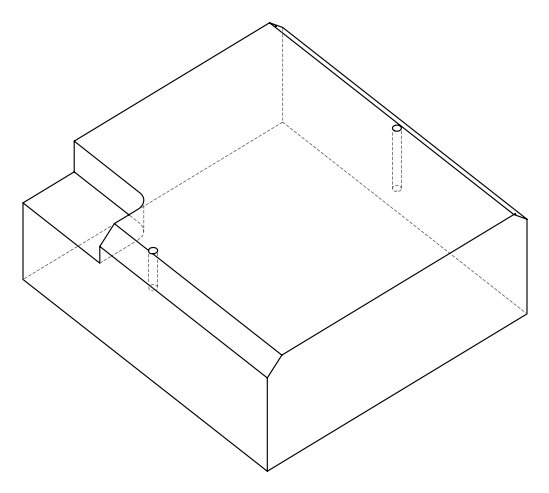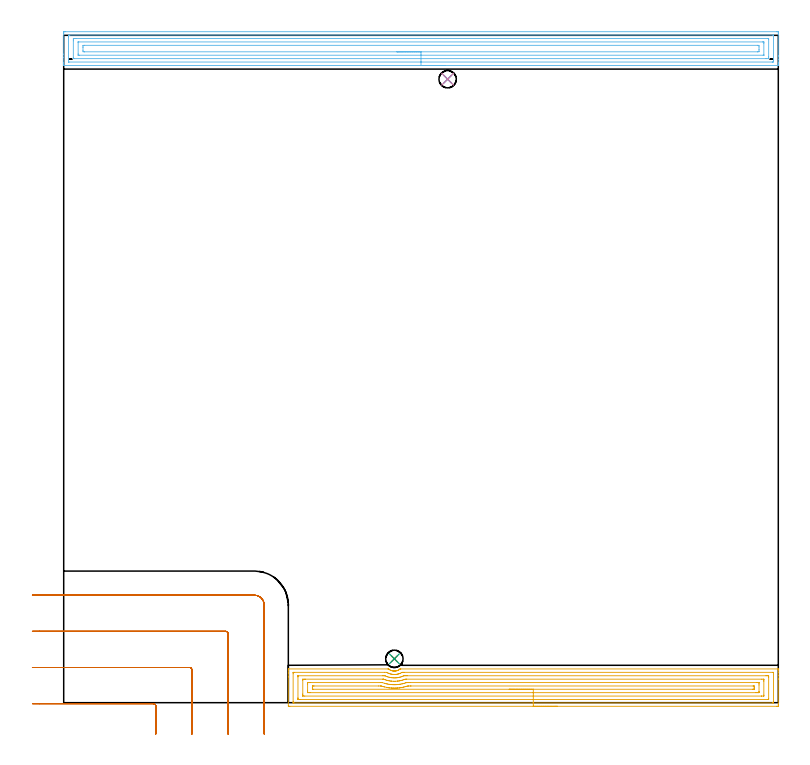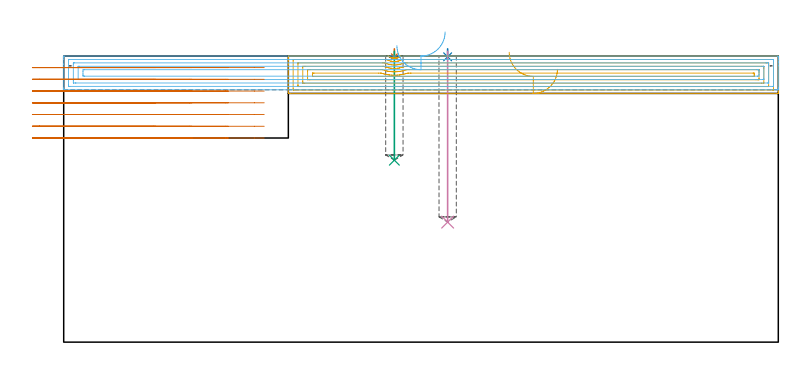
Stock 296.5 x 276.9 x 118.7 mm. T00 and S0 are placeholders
(PLAN: 7 operations, 3 tool changes, 29.5 min)
(1 SPOT_DRILL | STEP1POCKET | NXT0321_9005460120000 | 0.03 min | 0 mm3)
(2 SPOT_DRILL_1 | STEP1POCKET_1 | NXT0321_9005460120000 | 0.03 min | 0 mm3)
(3 DRILL_BLIND_HOLE_INTO_CENTER | STEP1POCKET | UGT0301_467 | 0.18 min | 1691 mm3)
(4 DRILL_BLIND_HOLE_INTO_CENTER_1 | STEP1POCKET_1 | UGT0301_467 | 0.29 min | 2732 mm3)
(5 AREA_MILL | FG_CHAMFER_SURFACE | UGT0205_001 | 10.03 min | 25298 mm3)
(6 AREA_MILL_1 | FG_CHAMFER_SURFACE_1 | UGT0205_001 | 12.17 min | 29060 mm3)
(7 MILL_CORNER_NOTCH_RECTANGULAR | CORNER_NOTCH_RECTANGULAR | UGT0201_094 | Follow Part, ap 5, ae 75% | 6.78 min | 170701 mm3)
(TOOL NXT0321_9005460120000 | NC Spot Drill, 142deg, 12mm, Carbide, Uncoated | D12 PA142 FL30 Z2)
(TOOL UGT0301_467 | Carbide Drill 7.2 mm | D7.2 PA118 FL69 Z2)
(TOOL UGT0205_001 | Chamfer Mill 20 x 3 x 45 deg. | D20 FL50 Z2)
(TOOL UGT0201_094 | End mill 20 mm | D20 FL38 Z4)
(OP 1 SPOT_DRILL)
G17 G21 G94 G90
T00 M6
G54
G17 G0 G90 X137.2 Y18.2 S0 M3
G43 Z128.7 H0
G94 G81 G98 Z118.39 F250. R121.7
G80
M5
M2
(OP 2 SPOT_DRILL_1)
G17 G21 G94 G90
T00 M6
G54
G17 G0 G90 X159.3 Y258.7 S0 M3
G43 Z128.7 H0
G94 G81 G98 Z118.39 F250. R121.7
G80
M5
M2
(OP 3 DRILL_BLIND_HOLE_INTO_CENTER)
G17 G21 G94 G90
T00 M6
G54
G17 G0 G90 X137.2 Y18.2 S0 M3
G43 Z128.7 H0
G94 G81 G98 Z75.5 F250. R120.7
G80
M5
M2
(OP 4 DRILL_BLIND_HOLE_INTO_CENTER_1)
G17 G21 G94 G90
T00 M6
G54
G17 G0 G90 X159.3 Y258.7 S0 M3
G43 Z128.7 H0
G94 G81 G98 Z49.8 F250. R120.7
G80
M5
M2
(OP 5 AREA_MILL)
G17 G21 G94 G90
T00 M6
G54
G17 G0 G90 X204.85 Y-1.5 S1061 M3
G43 Z128.7 H0
Z113.2
G94 G1 X204.812 Z112.328 F250.
X204.698 Z111.464
X204.509 Z110.612
X204.247 Z109.78
X203.913 Z108.974
X203.51 Z108.2
X203.042 Z107.464
X202.51 Z106.772
X201.921 Z106.129
X201.278 Z105.54
X200.586 Z105.009
X199.85 Z104.54
X199.076 Z104.137
X198.27 Z103.803
X197.438 Z103.541
X196.587 Z103.352
X195.722 Z103.238
X194.85 Z103.2
X93.827
X93.54 Y-1.497 Z103.202
X93.21 Y-1.492 Z103.206
X93.2 Y-1.158 Z103.54
Y10.713 Z115.408
Y12.139 Z116.835
Y12.499 Z117.194
Y13.219 Z117.918
Y13.509 Z118.209
X93.207 Y13.937 Z118.629
X93.21 Y13.997 Z118.688
X93.38 Y14. Z118.7
X134.504
X134.815 Y13.994 Z118.691
X134.832 Y13.99 Z118.687
X134.952 Y13.894 Z118.591
X135.004 Y13.852 Z118.549
X135.106 Y13.78 Z118.479
X135.217 Y13.704 Z118.402
X135.435 Y13.57 Z118.269
X135.663 Y13.452 Z118.152
X135.898 Y13.354 Z118.053
X136.293 Y13.231 Z117.929
X136.339 Y13.216 Z117.914
X136.602 Y13.168 Z117.866
X136.74 Y13.145 Z117.838
X136.791 Y13.135 Z117.829
X136.86 Y13.128 Z117.823
X136.963 Y13.121 Z117.811
X137.07 Y13.11 Z117.804
X137.139 Y13.109
X137.221 Y13.11 Z117.8
X137.256 Y13.109 Z117.803
X137.349 Y13.108
X137.41 Y13.113 Z117.805
X137.479 Y13.117 Z117.813
X137.634 Y13.136 Z117.829
X137.684 Y13.14 Z117.836
X137.912 Y13.178 Z117.875
X138.137 Y13.23 Z117.927
X138.359 Y13.297 Z117.995
X138.577 Y13.379 Z118.077
X138.813 Y13.488 Z118.187
X139.041 Y13.613 Z118.312
X139.259 Y13.754 Z118.453
X139.422 Y13.873 Z118.572
X139.47 Y13.91 Z118.607
X139.575 Y13.991 Z118.687
X139.586 Y13.995 Z118.691
X139.869 Y14. Z118.7
X296.32
X296.49 Y13.997 Z118.688
X296.493 Y13.937 Z118.629
X296.5 Y13.509 Z118.209
Y13.219 Z117.918
Y12.499 Z117.194
Y11.246 Z115.943
Y9.821 Z114.516
Y-0.625 Z104.072
X296.498 Y-0.891 Z103.806
X296.493 Y-1.492 Z103.206
X296.476 Y-1.494 Z103.204
X295.873 Y-1.5 Z103.2
X194.85
Y-0.086 Z104.614
X95.529 Y-0.085 Z104.615
X95.441 Y-0.084 Z104.616
X95.268 Y-0.079 Z104.621
X95.209 Y-0.071 Z104.629
X95.206 Y-0.05 Z104.65
X95.204 Y0.001 Z104.701
X95.2 Y0.415 Z105.115
Y12.02 Z116.72
X95.204 Y12.499 Z117.199
X95.206 Y12.55 Z117.25
X95.209 Y12.57 Z117.27
X95.268 Y12.579 Z117.279
X95.441 Y12.583 Z117.283
X95.529 Y12.585 Z117.285
X133.163
X133.977 Y12.579 Z117.279
X134.451 Y12.336 Z117.036
X134.68 Y12.228 Z116.928
X134.952 Y12.115 Z116.815
X135.519 Y11.932 Z116.632
X135.846 Y11.852 Z116.552
X135.957 Y11.829 Z116.529
X136.295 Y11.769 Z116.469
X136.683 Y11.718 Z116.418
X136.74 Y11.711 Z116.411
X136.815 Y11.706 Z116.406
X137.208 Y11.698 Z116.398
X137.609 Y11.704 Z116.404
X137.634 Y11.705 Z116.405
X137.686 Y11.71 Z116.41
X138.079 Y11.759 Z116.459
X138.422 Y11.816 Z116.516
X138.528 Y11.838 Z116.538
X138.823 Y11.908 Z116.608
X139.052 Y11.975 Z116.675
X139.422 Y12.102 Z116.802
X139.703 Y12.218 Z116.918
X140.271 Y12.499 Z117.199
X140.3 Y12.514 Z117.214
X140.42 Y12.579 Z117.279
X140.518 Y12.581 Z117.281
X140.719 Y12.584 Z117.284
X141.123 Y12.586 Z117.286
X141.21
X294.172 Y12.585 Z117.285
X294.346 Y12.584 Z117.284
X294.462 Y12.58 Z117.28
X294.492 Y12.578 Z117.278
X294.495 Y12.574 Z117.274
X294.497 Y12.558 Z117.258
X294.499 Y12.499 Z117.199
X294.5 Y0.48 Z105.18
X294.496 Y0.001 Z104.701
X294.494 Y-0.05 Z104.65
X294.491 Y-0.071 Z104.629
X294.432 Y-0.079 Z104.621
X294.259 Y-0.084 Z104.616
X294.171 Y-0.085 Z104.615
X194.85 Y-0.086 Z104.614
Y1.328 Z106.028
X98.297 Y1.329 Z106.029
X97.861 Y1.33 Z106.03
X97.403 Y1.333 Z106.033
X97.252 Y1.335 Z106.035
X97.21 Y1.345 Z106.045
X97.206 Y1.449 Z106.149
X97.202 Y1.584 Z106.284
X97.201 Y1.787 Z106.487
X97.2 Y1.989 Z106.689
X97.201 Y10.713 Z115.413
X97.202 Y10.915 Z115.615
X97.209 Y11.119 Z115.819
X97.212 Y11.165 Z115.865
X97.232 Y11.167 Z115.867
X97.289 Y11.169 Z115.869
X97.403 Y11.171 Z115.871
X132.269
X132.706 Y11.17 Z115.87
X133.163 Y11.166 Z115.866
X133.27 Y11.164 Z115.864
X133.402 Y11.114 Z115.814
X133.838 Y10.932 Z115.632
X134.057 Y10.85 Z115.55
X134.468 Y10.713 Z115.413
X134.952 Y10.574 Z115.274
X135.137 Y10.528 Z115.228
X135.846 Y10.391 Z115.091
X136.215 Y10.344 Z115.044
X136.74 Y10.298 Z114.998
X137.17 Y10.284 Z114.984
X137.634 Y10.294 Z114.994
X138.027 Y10.321 Z115.021
X138.528 Y10.381 Z115.081
X138.813 Y10.428 Z115.128
X139.422 Y10.558 Z115.258
X139.546 Y10.589 Z115.289
X139.97 Y10.713 Z115.413
X140.227 Y10.802 Z115.502
X140.316 Y10.836 Z115.536
X140.859 Y11.063 Z115.763
X141.098 Y11.164 Z115.864
X141.21 Y11.166 Z115.866
X141.646 Y11.17 Z115.87
X142.104 Y11.171 Z115.871
X142.539
X291.403
X291.839 Y11.17 Z115.87
X292.297 Y11.167 Z115.867
X292.448 Y11.164 Z115.864
X292.49 Y11.155 Z115.855
X292.494 Y11.051 Z115.751
X292.498 Y10.916 Z115.616
X292.499 Y10.713 Z115.413
X292.5 Y10.51 Z115.21
X292.499 Y1.787 Z106.487
X292.498 Y1.585 Z106.285
X292.491 Y1.381 Z106.081
X292.488 Y1.335 Z106.035
X292.468 Y1.333 Z106.033
X292.411 Y1.331 Z106.031
X292.297 Y1.329 Z106.029
X194.85 Y1.328 Z106.028
Y2.743 Z107.443
X100.021
X99.248 Y2.75 Z107.45
X99.21 Y2.751 Z107.451
X99.207 Y2.799 Z107.499
X99.203 Y2.908 Z107.608
X99.201 Y3.126 Z107.826
X99.2 Y3.563 Z108.263
X99.201 Y9.37 Z114.07
X99.203 Y9.591 Z114.291
X99.207 Y9.701 Z114.401
X99.21 Y9.75 Z114.45
X99.26 Y9.752 Z114.452
X100.085 Y9.757 Z114.457
X100.149
X132.333
X132.541 Y9.756 Z114.456
X132.644 Y9.753 Z114.453
X132.694 Y9.75 Z114.45
X132.753 Y9.733 Z114.433
X133.163 Y9.585 Z114.285
X133.518 Y9.467 Z114.167
X134.057 Y9.306 Z114.006
X134.364 Y9.221 Z113.921
X134.744 Y9.135 Z113.835
X134.952 Y9.094 Z113.794
X135.358 Y9.019 Z113.719
X135.823 Y8.951 Z113.651
X135.846 Y8.948 Z113.648
X136.035 Y8.928 Z113.628
X136.74 Y8.878 Z113.578
X136.792 Y8.876 Z113.576
X137.219 Y8.87 Z113.57
X137.634 Y8.875 Z113.575
X137.685 Y8.877 Z113.577
X138.433 Y8.928 Z113.628
X138.518 Y8.938 Z113.638
X138.528 Y8.939 Z113.639
X138.941 Y8.997 Z113.697
X139.294 Y9.055 Z113.755
X139.422 Y9.079 Z113.779
X140.032 Y9.211 Z113.911
X140.316 Y9.284 Z113.984
X140.728 Y9.409 Z114.109
X141.21 Y9.572 Z114.272
X141.392 Y9.638 Z114.338
X141.691 Y9.75 Z114.45
X142.104 Y9.756 Z114.456
X142.168 Y9.757 Z114.457
X289.679
X290.452 Y9.75 Z114.45
X290.49 Y9.749 Z114.449
X290.493 Y9.701 Z114.401
X290.497 Y9.592 Z114.292
X290.499 Y9.374 Z114.074
X290.5 Y8.937 Z113.637
X290.499 Y3.13 Z107.83
X290.497 Y2.909 Z107.609
X290.493 Y2.799 Z107.499
X290.49 Y2.75 Z107.45
X290.44 Y2.748 Z107.448
X289.615 Y2.743 Z107.443
X289.551
X194.85
Y4.157 Z108.857
X102.181
X101.873 Y4.158 Z108.858
X101.283 Y4.161 Z108.861
X101.229 Y4.164 Z108.864
X101.21 Y4.174 Z108.874
X101.204 Y4.241 Z108.941
X101.202 Y4.465 Z109.165
X101.2 Y5.137 Z109.837
Y7.815 Z112.515
X101.201 Y8.035 Z112.735
X101.203 Y8.203 Z112.903
X101.206 Y8.287 Z112.987
X101.21 Y8.327 Z113.027
X101.221 Y8.336 Z113.036
X101.257 Y8.338 Z113.038
X101.566 Y8.342 Z113.042
X101.873 Y8.343 Z113.043
X102.459
X131.375
X131.964 Y8.34 Z113.04
X132.115 Y8.337 Z113.037
X132.191 Y8.334 Z113.034
X133.17 Y8.029 Z112.729
X133.69 Y7.89 Z112.59
X134.057 Y7.808 Z112.508
X134.347 Y7.747 Z112.447
X134.952 Y7.635 Z112.335
X135.415 Y7.572 Z112.272
X135.846 Y7.527 Z112.227
X136.396 Y7.486 Z112.186
X136.74 Y7.467 Z112.167
X137.318 Y7.457 Z112.157
X137.634 Y7.464 Z112.164
X138.175 Y7.494 Z112.194
X138.528 Y7.52 Z112.22
X138.995 Y7.568 Z112.268
X139.422 Y7.624 Z112.324
X139.775 Y7.683 Z112.383
X140.316 Y7.794 Z112.494
X140.514 Y7.837 Z112.537
X141.21 Y8.01 Z112.71
X141.23 Y8.015 Z112.715
X141.296 Y8.035 Z112.735
X141.907 Y8.231 Z112.931
X142.104 Y8.292 Z112.992
X142.252 Y8.336 Z113.036
X142.397 Y8.338 Z113.038
X142.691 Y8.342 Z113.042
X142.998 Y8.343 Z113.043
X143.583
X287.519
X287.827 Y8.342 Z113.042
X288.417 Y8.338 Z113.038
X288.471 Y8.336 Z113.036
X288.49 Y8.326 Z113.026
X288.496 Y8.259 Z112.959
X288.498 Y8.035 Z112.735
X288.5 Y7.363 Z112.063
Y4.685 Z109.385
X288.499 Y4.465 Z109.165
X288.497 Y4.297 Z108.997
X288.494 Y4.213 Z108.913
X288.49 Y4.173 Z108.873
X288.479 Y4.164 Z108.864
X288.442 Y4.162 Z108.862
X288.134 Y4.158 Z108.858
X287.827 Y4.157 Z108.857
X287.241
X194.85
Y5.571 Z110.271
X103.661 Y5.572 Z110.272
X103.446 Y5.573 Z110.273
X103.284 Y5.576 Z110.276
X103.212 Y5.578 Z110.278
X103.209 Y5.62 Z110.32
X103.202 Y5.816 Z110.516
X103.201 Y6.25 Z110.95
X103.202 Y6.709 Z111.409
X103.207 Y6.864 Z111.564
X103.21 Y6.915 Z111.615
X103.239 Y6.922 Z111.622
X103.322 Y6.924 Z111.624
X103.661 Y6.928 Z111.628
X103.876 Y6.929 Z111.629
X130.696
X131.375 Y6.926 Z111.626
X131.596 Y6.923 Z111.623
X131.762 Y6.916 Z111.616
X131.963 Y6.858 Z111.558
X132.269 Y6.768 Z111.468
X132.794 Y6.619 Z111.319
X133.163 Y6.525 Z111.225
X133.953 Y6.354 Z111.054
X134.057 Y6.334 Z111.034
X134.507 Y6.25 Z110.95
X134.952 Y6.189 Z110.889
X135.022 Y6.18 Z110.88
X135.135 Y6.169 Z110.869
X135.846 Y6.102 Z110.802
X136.006 Y6.089 Z110.789
X136.52 Y6.06 Z110.76
X136.74 Y6.05 Z110.75
X136.945 Y6.045 Z110.745
X137.166 Y6.044 Z110.744
X137.634 Y6.049 Z110.749
X137.83 Y6.054 Z110.754
X138.036 Y6.064 Z110.764
X138.528 Y6.095 Z110.795
X138.671 Y6.106 Z110.806
X139.324 Y6.169 Z110.869
X139.422 Y6.18 Z110.88
X139.484 Y6.188 Z110.888
X139.934 Y6.25 Z110.95
X140.26 Y6.306 Z111.006
X140.316 Y6.316 Z111.016
X140.997 Y6.462 Z111.162
X141.21 Y6.511 Z111.211
X141.712 Y6.64 Z111.34
X142.104 Y6.749 Z111.449
X142.408 Y6.838 Z111.538
X142.664 Y6.914 Z111.614
X142.998 Y6.923 Z111.623
X143.214 Y6.926 Z111.626
X143.892 Y6.929 Z111.629
X144.106
X286.039 Y6.928 Z111.628
X286.254 Y6.927 Z111.627
X286.416 Y6.924 Z111.624
X286.488 Y6.922 Z111.622
X286.491 Y6.88 Z111.58
X286.498 Y6.684 Z111.384
X286.499 Y6.25 Z110.95
X286.498 Y5.791 Z110.491
X286.493 Y5.636 Z110.336
X286.49 Y5.585 Z110.285
X286.461 Y5.578 Z110.278
X286.378 Y5.576 Z110.276
X286.039 Y5.572 Z110.272
X285.824 Y5.571 Z110.271
X194.85
X193.978 Z110.309
X193.114 Z110.423
X192.262 Z110.612
X191.43 Z110.874
X190.624 Z111.208
X189.85 Z111.611
X189.114 Z112.08
X188.422 Z112.611
X187.779 Z113.2
X187.19 Z113.843
X186.659 Z114.535
X186.19 Z115.271
X185.787 Z116.045
X185.453 Z116.851
X185.191 Z117.683
X185.002 Z118.535
X184.888 Z119.4
X184.85 Z120.271
G0 Z128.7
M5
M2
(OP 6 AREA_MILL_1)
G17 G21 G94 G90
T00 M6
G54
G17 G0 G90 X158.25 Y264.4 S1061 M3
G43 Z128.7 H0
G94 G1 X158.212 Z127.828 F250.
X158.098 Z126.963
X157.909 Z126.112
X157.647 Z125.28
X157.313 Z124.474
X156.91 Z123.7
X156.442 Z122.964
X155.91 Z122.272
X155.321 Z121.629
X154.678 Z121.039
X153.986 Z120.508
X153.25 Z120.04
X152.476 Z119.637
X151.67 Z119.303
X150.838 Z119.041
X149.986 Z118.852
X149.122 Z118.738
X148.25 Z118.7
X0.155
X0.01 Y264.406 Z118.693
X0. Y264.686 Z118.414
Y265.079 Z118.02
Y265.689 Z117.405
Y267.752 Z115.346
Y269.064 Z114.031
Y277.702 Z105.395
X0.003 Y277.989 Z105.108
X0.01 Y278.392 Z104.705
X0.188 Y278.396 Z104.702
X0.601 Y278.4 Z104.7
X295.899 Y278.399 Z104.701
X296.312 Y278.396 Z104.702
X296.49 Y278.392 Z104.705
X296.495 Y277.989 Z105.108
X296.5 Y277.397 Z105.7
Y268.325 Z114.77
Y266.873 Z116.224
Y265.689 Z117.405
Y265.079 Z118.02
Y264.811 Z118.288
Y264.685 Z118.414
X296.49 Y264.406 Z118.693
X296.345 Y264.4 Z118.7
X148.25
Y265.814 Z117.286
X2.258 Y265.815 Z117.285
X2.034 Y265.819 Z117.281
X2.013 Y265.821 Z117.279
X2.008 Y265.835 Z117.265
X2.002 Y265.863 Z117.237
X2.001 Y265.89 Z117.21
Y276.232 Z106.868
X2.003 Y276.609 Z106.491
X2.013 Y276.979 Z106.121
X2.385 Y276.984 Z106.116
X2.513 Y276.985 Z106.115
X294.242
X294.466 Y276.981 Z106.119
X294.487 Y276.979 Z106.121
X294.492 Y276.965 Z106.135
X294.498 Y276.937 Z106.163
X294.499 Y276.91 Z106.19
Y266.568 Z116.532
X294.497 Y266.192 Z116.908
X294.487 Y265.821 Z117.279
X294.115 Y265.816 Z117.284
X293.987 Y265.815 Z117.285
X148.25 Y265.814 Z117.286
Y267.228 Z115.872
X4.391 Y267.229 Z115.871
X4.17
X4.096 Y267.231 Z115.869
X4.038 Y267.235 Z115.865
X4.01 Y267.238 Z115.862
X4.008 Y267.28 Z115.82
X4.003 Y267.447 Z115.653
X4. Y267.613 Z115.487
Y274.642 Z108.458
X4.003 Y275.353 Z107.747
X4.006 Y275.515 Z107.585
X4.013 Y275.565 Z107.535
X4.059 Y275.567 Z107.533
X4.17 Y275.569 Z107.531
X4.841 Y275.571 Z107.529
X5.062 Y275.572 Z107.528
X292.109 Y275.571 Z107.529
X292.33
X292.404 Y275.569 Z107.531
X292.462 Y275.565 Z107.535
X292.49 Y275.562 Z107.538
X292.492 Y275.52 Z107.58
X292.497 Y275.353 Z107.747
X292.5 Y275.187 Z107.913
Y268.158 Z114.942
X292.497 Y267.447 Z115.653
X292.494 Y267.285 Z115.815
X292.487 Y267.235 Z115.865
X292.441 Y267.233 Z115.867
X292.33 Y267.231 Z115.869
X291.659 Y267.229 Z115.871
X291.438 Y267.228 Z115.872
X148.25
Y268.643 Z114.457
X6.523
X6.124 Y268.646 Z114.454
X6.04 Y268.649 Z114.451
X6.01 Y268.651 Z114.449
X6.007 Y268.692 Z114.408
X6.004 Y268.785 Z114.315
X6. Y269.158 Z113.942
X6.001 Y274.013 Z109.087
X6.003 Y274.117 Z108.983
X6.006 Y274.142 Z108.958
X6.01 Y274.15 Z108.95
X6.019 Y274.152 Z108.948
X6.087 Y274.155 Z108.945
X6.277 Y274.157 Z108.943
X289.977
X290.376 Y274.154 Z108.946
X290.46 Y274.151 Z108.949
X290.49 Y274.149 Z108.951
X290.493 Y274.108 Z108.992
X290.496 Y274.015 Z109.085
X290.5 Y273.642 Z109.458
X290.499 Y268.787 Z114.313
X290.497 Y268.683 Z114.417
X290.494 Y268.658 Z114.442
X290.49 Y268.65 Z114.45
X290.481 Y268.648 Z114.452
X290.413 Y268.645 Z114.455
X290.223 Y268.643 Z114.457
X148.25
Y270.057 Z113.043
X8.655
X8.63 Y270.058 Z113.042
X8.01 Y270.082 Z113.018
X8.001 Y270.702 Z112.398
Y271.839 Z111.261
X8.003 Y272.457 Z110.643
X8.01 Y272.718 Z110.382
X8.606 Y272.742 Z110.358
X8.63 Y272.743 Z110.357
X287.845
X287.87 Y272.742 Z110.358
X288.49 Y272.718 Z110.382
X288.499 Y272.098 Z111.002
X288.5 Y270.961 Z112.139
X288.497 Y270.343 Z112.757
X288.49 Y270.082 Z113.018
X287.894 Y270.058 Z113.042
X287.87 Y270.057 Z113.043
X148.25
X147.378 Z113.081
X146.514 Z113.195
X145.662 Z113.384
X144.83 Z113.646
X144.024 Z113.98
X143.25 Z114.383
X142.514 Z114.852
X141.822 Z115.383
X141.179 Z115.972
X140.59 Z116.615
X140.058 Z117.307
X139.59 Z118.043
X139.187 Z118.817
X138.853 Z119.623
X138.591 Z120.455
X138.402 Z121.307
X138.288 Z122.172
X138.25 Z123.043
G0 Z128.7
M5
M2
(OP 7 MILL_CORNER_NOTCH_RECTANGULAR)
G17 G21 G94 G90
T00 M6
G54
G17 G0 G90 X38.2 Y-13. S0 M3
G43 Z128.785 H0
Z113.916
G94 G1 Y-10. F250.
Y-1.395 F500.
G3 X37.205 Y-0.4 R1.
G1 X-9.992
X-12.992 F250.
G0 Z128.785
X53.2 Y-13.
Z113.916
G1 Y-10.
Y13.605 F500.
G3 X52.205 Y14.6 R1.
G1 X-10.
X-13. F250.
G0 Z128.785
X68.2 Y-13.
Z113.916
G1 Y-10.
Y28.604 F500.
G3 X67.204 Y29.6 R1.
G1 X-10.
X-13. F250.
G0 Z128.785
X83.2 Y-13.
Z113.916
G1 Y-10.
Y40.5 F500.
G3 X79.1 Y44.6 R4.1
G1 X-10.
X-13. F250.
G0 Z128.785
X38.2 Y-13.
Z109.046
G1 Y-10.
Y-1.395 F500.
G3 X37.205 Y-0.4 R1.
G1 X-9.992
X-12.992 F250.
G0 Z128.785
X53.2 Y-13.
Z109.046
G1 Y-10.
Y13.605 F500.
G3 X52.205 Y14.6 R1.
G1 X-10.
X-13. F250.
G0 Z128.785
X68.2 Y-13.
Z109.046
G1 Y-10.
Y28.604 F500.
G3 X67.204 Y29.6 R1.
G1 X-10.
X-13. F250.
G0 Z128.785
X83.2 Y-13.
Z109.046
G1 Y-10.
Y40.5 F500.
G3 X79.1 Y44.6 R4.1
G1 X-10.
X-13. F250.
G0 Z128.785
X38.2 Y-13.
Z104.177
G1 Y-10.
Y-1.395 F500.
G3 X37.205 Y-0.4 R1.
G1 X-9.992
X-12.992 F250.
G0 Z128.785
X53.2 Y-13.
Z104.177
G1 Y-10.
Y13.605 F500.
G3 X52.205 Y14.6 R1.
G1 X-10.
X-13. F250.
G0 Z128.785
X68.2 Y-13.
Z104.177
G1 Y-10.
Y28.604 F500.
G3 X67.204 Y29.6 R1.
G1 X-10.
X-13. F250.
G0 Z128.785
X83.2 Y-13.
Z104.177
G1 Y-10.
Y40.5 F500.
G3 X79.1 Y44.6 R4.1
G1 X-10.
X-13. F250.
G0 Z128.785
X38.2 Y-13.
Z99.308
G1 Y-10.
Y-1.395 F500.
G3 X37.205 Y-0.4 R1.
G1 X-9.992
X-12.992 F250.
G0 Z128.785
X53.2 Y-13.
Z99.308
G1 Y-10.
Y13.605 F500.
G3 X52.205 Y14.6 R1.
G1 X-10.
X-13. F250.
G0 Z128.785
X68.2 Y-13.
Z99.308
G1 Y-10.
Y28.604 F500.
G3 X67.204 Y29.6 R1.
G1 X-10.
X-13. F250.
G0 Z128.785
X83.2 Y-13.
Z99.308
G1 Y-10.
Y40.5 F500.
G3 X79.1 Y44.6 R4.1
G1 X-10.
X-13. F250.
G0 Z128.785
X38.2 Y-13.
Z94.439
G1 Y-10.
Y-1.395 F500.
G3 X37.205 Y-0.4 R1.
G1 X-9.992
X-12.992 F250.
G0 Z128.785
X53.2 Y-13.
Z94.439
G1 Y-10.
Y13.605 F500.
G3 X52.205 Y14.6 R1.
G1 X-10.
X-13. F250.
G0 Z128.785
X68.2 Y-13.
Z94.439
G1 Y-10.
Y28.604 F500.
G3 X67.204 Y29.6 R1.
G1 X-10.
X-13. F250.
G0 Z128.785
X83.2 Y-13.
Z94.439
G1 Y-10.
Y40.5 F500.
G3 X79.1 Y44.6 R4.1
G1 X-10.
X-13. F250.
G0 Z128.785
X38.2 Y-13.
Z89.569
G1 Y-10.
Y-1.395 F500.
G3 X37.205 Y-0.4 R1.
G1 X-9.992
X-12.992 F250.
G0 Z128.785
X53.2 Y-13.
Z89.569
G1 Y-10.
Y13.605 F500.
G3 X52.205 Y14.6 R1.
G1 X-10.
X-13. F250.
G0 Z128.785
X68.2 Y-13.
Z89.569
G1 Y-10.
Y28.604 F500.
G3 X67.204 Y29.6 R1.
G1 X-10.
X-13. F250.
G0 Z128.785
X83.2 Y-13.
Z89.569
G1 Y-10.
Y40.5 F500.
G3 X79.1 Y44.6 R4.1
G1 X-10.
X-13. F250.
G0 Z128.785
X38.2 Y-13.
Z84.7
G1 Y-10.
Y-1.395 F500.
G3 X37.205 Y-0.4 R1.
G1 X-9.992
X-12.992 F250.
G0 Z128.785
X53.2 Y-13.
Z84.7
G1 Y-10.
Y13.605 F500.
G3 X52.205 Y14.6 R1.
G1 X-10.
X-13. F250.
G0 Z128.785
X68.2 Y-13.
Z84.7
G1 Y-10.
Y28.604 F500.
G3 X67.204 Y29.6 R1.
G1 X-10.
X-13. F250.
G0 Z128.785
X83.2 Y-13.
Z84.7
G1 Y-10.
Y40.5 F500.
G3 X79.1 Y44.6 R4.1
G1 X-10.
X-13. F250.
G0 Z128.785
M5
M2
